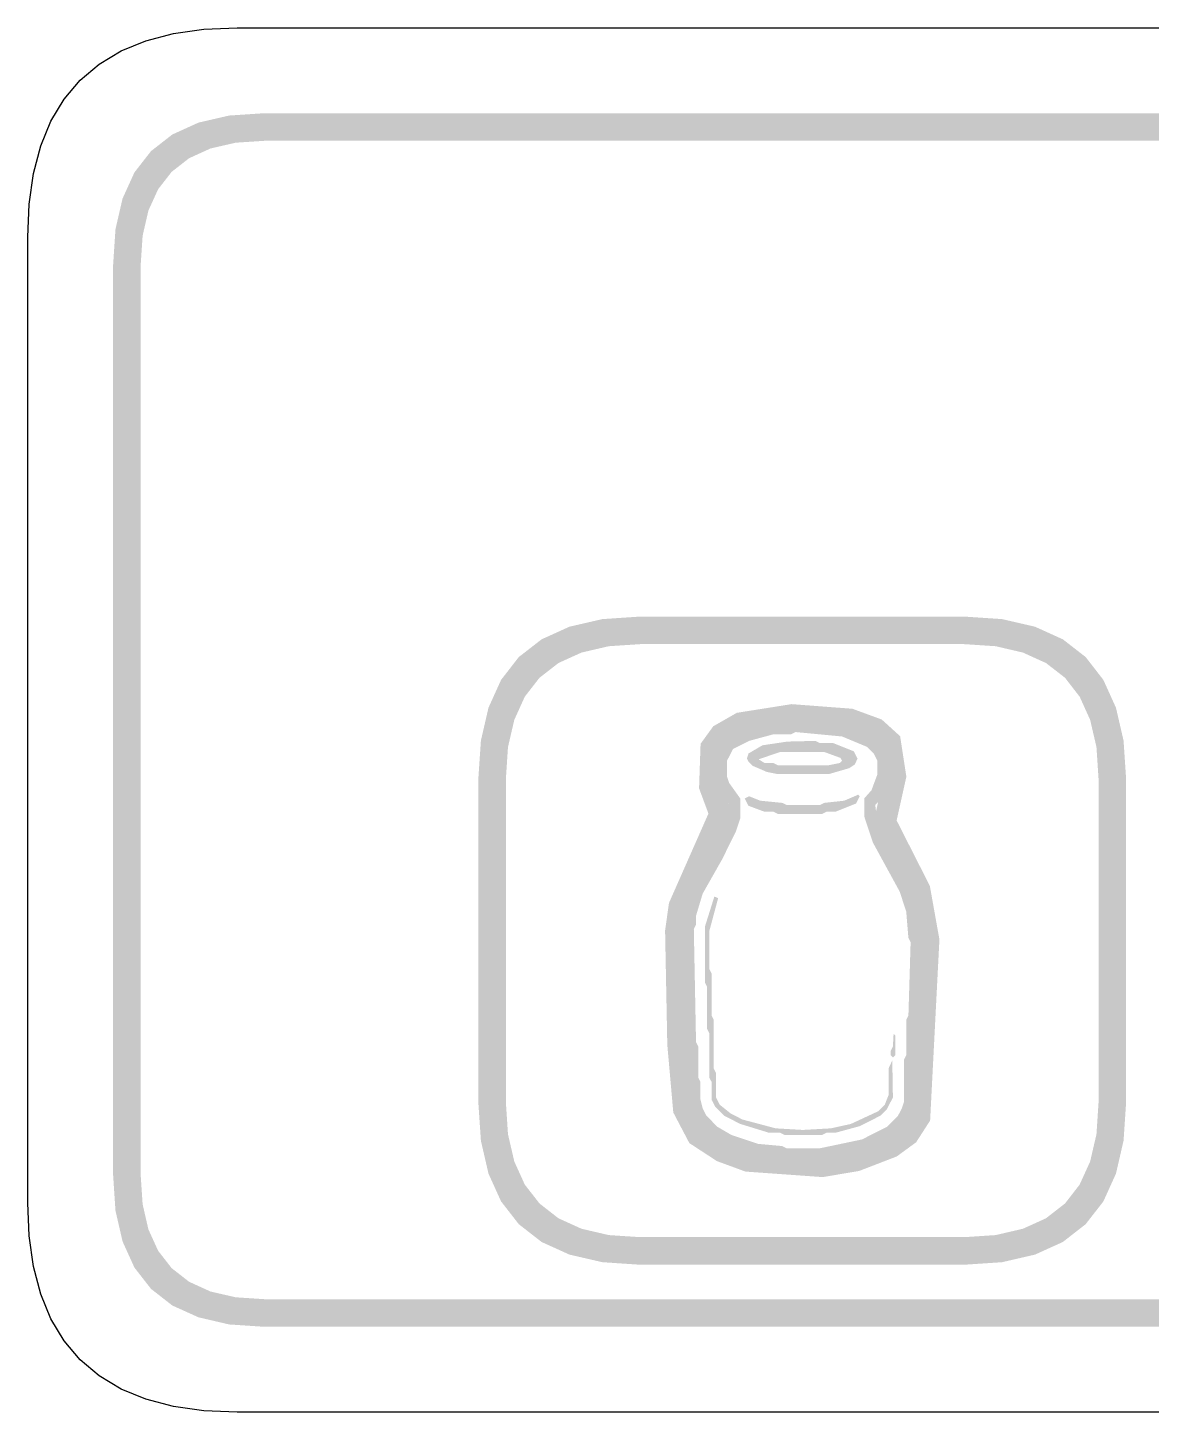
# Model space of a CAD drawing. Header units: millimetres. Extents: x 4 to 272, y 4 to 144.
# Drawn here: x 3.96 to 20.27, y 75.96 to 96.04 of the extents above; entities that cross this region are included whole.
import ezdxf

# ---------------------------------------------------------------- set-up
doc = ezdxf.new("R2010")
doc.units = ezdxf.units.MM
doc.layers.add('CUT', color=1, linetype='Continuous')
doc.layers.add('RASTER', color=7, linetype='Continuous')

msp = doc.modelspace()

# ---------------------------------------------------------------- hatches: boundary and pattern name
at = {"layer": 'RASTER'}
h = msp.add_hatch(color=7, dxfattribs=at)
h.paths.add_polyline_path([(5.2, 92.6), (5.234, 93.116), (5.337, 93.563), (5.509, 93.941), (5.75, 94.25), (6.059, 94.491), (6.438, 94.663), (6.884, 94.766), (7.4, 94.8), (64.6, 94.8), (65.116, 94.766), (65.563, 94.663), (65.941, 94.491), (66.25, 94.25), (66.491, 93.941), (66.663, 93.563), (66.766, 93.116), (66.8, 92.6), (66.8, 79.4), (66.766, 78.884), (66.663, 78.438), (66.491, 78.059), (66.25, 77.75), (65.941, 77.509), (65.563, 77.338), (65.116, 77.234), (64.6, 77.2), (7.4, 77.2), (6.884, 77.234), (6.438, 77.338), (6.059, 77.509), (5.75, 77.75), (5.509, 78.059), (5.337, 78.438), (5.234, 78.884), (5.2, 79.4)])
h.paths.add_polyline_path([(5.6, 92.6), (5.6, 79.4), (5.628, 78.978), (5.712, 78.613), (5.853, 78.303), (6.05, 78.05), (6.303, 77.853), (6.612, 77.712), (6.978, 77.628), (7.4, 77.6), (64.6, 77.6), (65.022, 77.628), (65.387, 77.712), (65.697, 77.853), (65.95, 78.05), (66.147, 78.303), (66.288, 78.613), (66.372, 78.978), (66.4, 79.4), (66.4, 92.6), (66.372, 93.022), (66.288, 93.388), (66.147, 93.697), (65.95, 93.95), (65.697, 94.147), (65.387, 94.288), (65.022, 94.372), (64.6, 94.4), (7.4, 94.4), (6.978, 94.372), (6.612, 94.288), (6.303, 94.147), (6.05, 93.95), (5.853, 93.697), (5.712, 93.388), (5.628, 93.022), (5.6, 92.6)], flags=0)
h = msp.add_hatch(color=7, dxfattribs=at)
h.paths.add_polyline_path([(10.5, 85.15), (10.537, 85.701), (10.647, 86.178), (10.83, 86.582), (11.087, 86.913), (11.418, 87.17), (11.822, 87.353), (12.299, 87.463), (12.85, 87.5), (17.55, 87.5), (18.101, 87.463), (18.578, 87.353), (18.982, 87.17), (19.313, 86.913), (19.57, 86.582), (19.753, 86.178), (19.863, 85.701), (19.9, 85.15), (19.9, 80.45), (19.863, 79.899), (19.753, 79.422), (19.57, 79.018), (19.313, 78.688), (18.982, 78.43), (18.578, 78.247), (18.101, 78.137), (17.55, 78.1), (12.85, 78.1), (12.299, 78.137), (11.822, 78.247), (11.418, 78.43), (11.087, 78.688), (10.83, 79.018), (10.647, 79.422), (10.537, 79.899), (10.5, 80.45)])
h.paths.add_polyline_path([(10.9, 85.15), (10.9, 80.45), (10.93, 79.993), (11.022, 79.597), (11.174, 79.262), (11.388, 78.988), (11.662, 78.774), (11.997, 78.622), (12.393, 78.53), (12.85, 78.5), (17.55, 78.5), (18.007, 78.53), (18.403, 78.622), (18.738, 78.774), (19.013, 78.988), (19.226, 79.262), (19.378, 79.597), (19.47, 79.993), (19.5, 80.45), (19.5, 85.15), (19.47, 85.607), (19.378, 86.003), (19.226, 86.338), (19.013, 86.613), (18.738, 86.826), (18.403, 86.978), (18.007, 87.07), (17.55, 87.1), (12.85, 87.1), (12.393, 87.07), (11.997, 86.978), (11.662, 86.826), (11.388, 86.613), (11.174, 86.338), (11.022, 86.003), (10.93, 85.607), (10.9, 85.15)], flags=0)
h = msp.add_hatch(color=7, dxfattribs=at)
h.paths.add_polyline_path([(15.046, 86.23), (15.928, 86.163), (16.354, 86.007), (16.621, 85.765), (16.711, 85.178), (16.57, 84.543), (17.052, 83.594), (17.191, 82.817), (17.056, 80.191), (16.853, 79.876), (16.571, 79.67), (16.026, 79.46), (15.497, 79.371), (14.376, 79.451), (13.962, 79.603), (13.562, 79.864), (13.329, 80.308), (13.242, 81.289), (13.21, 82.945), (13.266, 83.346), (13.839, 84.643), (13.703, 85.009), (13.725, 85.655), (13.909, 85.909), (14.25, 86.104)])
h.paths.add_polyline_path([(15.059, 85.908), (14.358, 85.797), (14.128, 85.665), (14.042, 85.546), (14.025, 85.062), (14.185, 84.632), (13.576, 83.257), (13.53, 82.926), (13.562, 81.307), (13.642, 80.4), (13.807, 80.086), (14.107, 79.891), (14.444, 79.767), (15.481, 79.693), (15.941, 79.771), (16.417, 79.953), (16.616, 80.1), (16.741, 80.292), (16.869, 82.797), (16.745, 83.491), (16.232, 84.501), (16.386, 85.189), (16.322, 85.604), (16.185, 85.728), (15.859, 85.847), (15.059, 85.908)], flags=0)
h = msp.add_hatch(color=7, dxfattribs=at)
h.paths.add_polyline_path([(14.856, 85.976), (15.521, 85.986), (15.585, 85.954), (15.714, 85.954), (16.067, 85.858), (16.301, 85.739), (16.366, 85.674), (16.452, 85.504), (16.484, 85.28), (16.452, 85.215), (16.452, 85.055), (16.366, 84.885), (16.26, 84.766), (16.292, 84.509), (16.475, 84.114), (16.838, 83.449), (16.934, 83), (16.934, 81.972), (16.902, 81.908), (16.902, 81.234), (16.87, 81.17), (16.87, 80.495), (16.838, 80.335), (16.751, 80.165), (16.526, 79.94), (16.067, 79.725), (15.65, 79.628), (15.425, 79.628), (15.361, 79.596), (15.039, 79.596), (14.975, 79.628), (14.558, 79.66), (14.237, 79.757), (13.874, 79.94), (13.681, 80.132), (13.595, 80.303), (13.53, 80.559), (13.498, 81.523), (13.466, 81.587), (13.466, 83.096), (13.595, 83.546), (14.076, 84.445), (14.14, 84.669), (14.131, 84.788), (14.034, 84.885), (13.948, 85.055), (13.916, 85.408), (14.034, 85.674), (14.163, 85.771), (14.526, 85.922)])
h.paths.add_polyline_path([(15.104, 85.825), (15.039, 85.793), (14.783, 85.793), (14.429, 85.697), (14.195, 85.578), (14.108, 85.408), (14.108, 85.183), (14.14, 85.087), (14.301, 84.862), (14.301, 84.573), (14.237, 84.38), (14.034, 83.973), (13.755, 83.481), (13.659, 83.16), (13.659, 83.032), (13.627, 82.968), (13.659, 81.33), (13.691, 81.266), (13.691, 80.816), (13.723, 80.752), (13.723, 80.495), (13.755, 80.367), (13.81, 80.261), (13.97, 80.1), (14.173, 79.982), (14.558, 79.853), (14.911, 79.821), (14.975, 79.789), (15.457, 79.789), (16.067, 79.917), (16.43, 80.1), (16.59, 80.261), (16.645, 80.367), (16.677, 80.463), (16.677, 81.073), (16.709, 81.137), (16.709, 81.651), (16.741, 81.715), (16.773, 82.775), (16.741, 82.839), (16.709, 83.225), (16.613, 83.514), (16.227, 84.22), (16.099, 84.605), (16.099, 84.862), (16.205, 84.981), (16.292, 85.215), (16.292, 85.408), (16.237, 85.514), (16.141, 85.61), (15.778, 85.761)], flags=0)
h.paths.add_polyline_path([(14.985, 85.687), (15.393, 85.697), (15.457, 85.665), (15.65, 85.665), (15.948, 85.546), (16.003, 85.44), (15.961, 85.353), (15.884, 85.302), (15.585, 85.215), (14.847, 85.215), (14.686, 85.247), (14.484, 85.334), (14.42, 85.398), (14.397, 85.44), (14.42, 85.514), (14.622, 85.633)], flags=0)
h.paths.add_polyline_path([(14.879, 85.536), (14.567, 85.43), (14.654, 85.376), (14.783, 85.376), (14.847, 85.344), (15.585, 85.344), (15.746, 85.376), (15.778, 85.408), (15.755, 85.45), (15.521, 85.536)], flags=0)
h.paths.add_polyline_path([(16.012, 84.917), (16.035, 84.894), (15.98, 84.788), (15.682, 84.669), (15.553, 84.669), (15.489, 84.637), (14.847, 84.637), (14.783, 84.669), (14.654, 84.669), (14.42, 84.756), (14.365, 84.862), (14.429, 84.894), (14.59, 84.83), (14.911, 84.798), (14.975, 84.766), (15.457, 84.766), (15.521, 84.798), (15.81, 84.83)], flags=0)
h.paths.add_polyline_path([(13.925, 83.44), (13.98, 83.417), (13.851, 82.936), (13.851, 82.39), (13.884, 82.325), (13.884, 81.715), (13.916, 81.651), (13.916, 80.945), (13.948, 80.881), (13.948, 80.527), (14.002, 80.421), (14.163, 80.293), (14.333, 80.206), (14.815, 80.078), (15.21, 80.055), (15.617, 80.078), (15.906, 80.142), (16.301, 80.325), (16.398, 80.421), (16.452, 80.559), (16.452, 80.945), (16.507, 81.064), (16.516, 80.527), (16.43, 80.357), (16.333, 80.261), (16.035, 80.11), (15.682, 80.014), (15.553, 80.014), (15.489, 79.982), (14.943, 79.982), (14.879, 80.014), (14.718, 80.014), (14.301, 80.142), (14.067, 80.261), (13.938, 80.389), (13.884, 80.495), (13.884, 80.752), (13.851, 80.816), (13.851, 81.459), (13.819, 81.523), (13.819, 82.133), (13.787, 82.197), (13.787, 83)], flags=0)
h.paths.add_polyline_path([(16.526, 81.449), (16.549, 81.426), (16.549, 81.137), (16.516, 81.105), (16.484, 81.137), (16.484, 81.202), (16.516, 81.266)], flags=0)

# ---------------------------------------------------------------- linework, layer by layer
at = {"layer": 'CUT'}
msp.add_lwpolyline([(65.001, 75.96), (6.999, 75.96), (6.517, 75.981), (6.075, 76.044), (5.675, 76.149), (5.315, 76.297), (4.997, 76.488), (4.722, 76.722), (4.488, 76.997), (4.297, 77.315), (4.149, 77.675), (4.044, 78.075), (3.981, 78.517), (3.96, 78.999), (3.96, 93.001), (3.981, 93.483), (4.044, 93.925), (4.149, 94.325), (4.297, 94.685), (4.488, 95.003), (4.722, 95.278), (4.997, 95.512), (5.315, 95.703), (5.675, 95.851), (6.075, 95.956), (6.517, 96.019), (6.999, 96.04), (65.001, 96.04)], dxfattribs=at)

doc.saveas('drawing.dxf')
